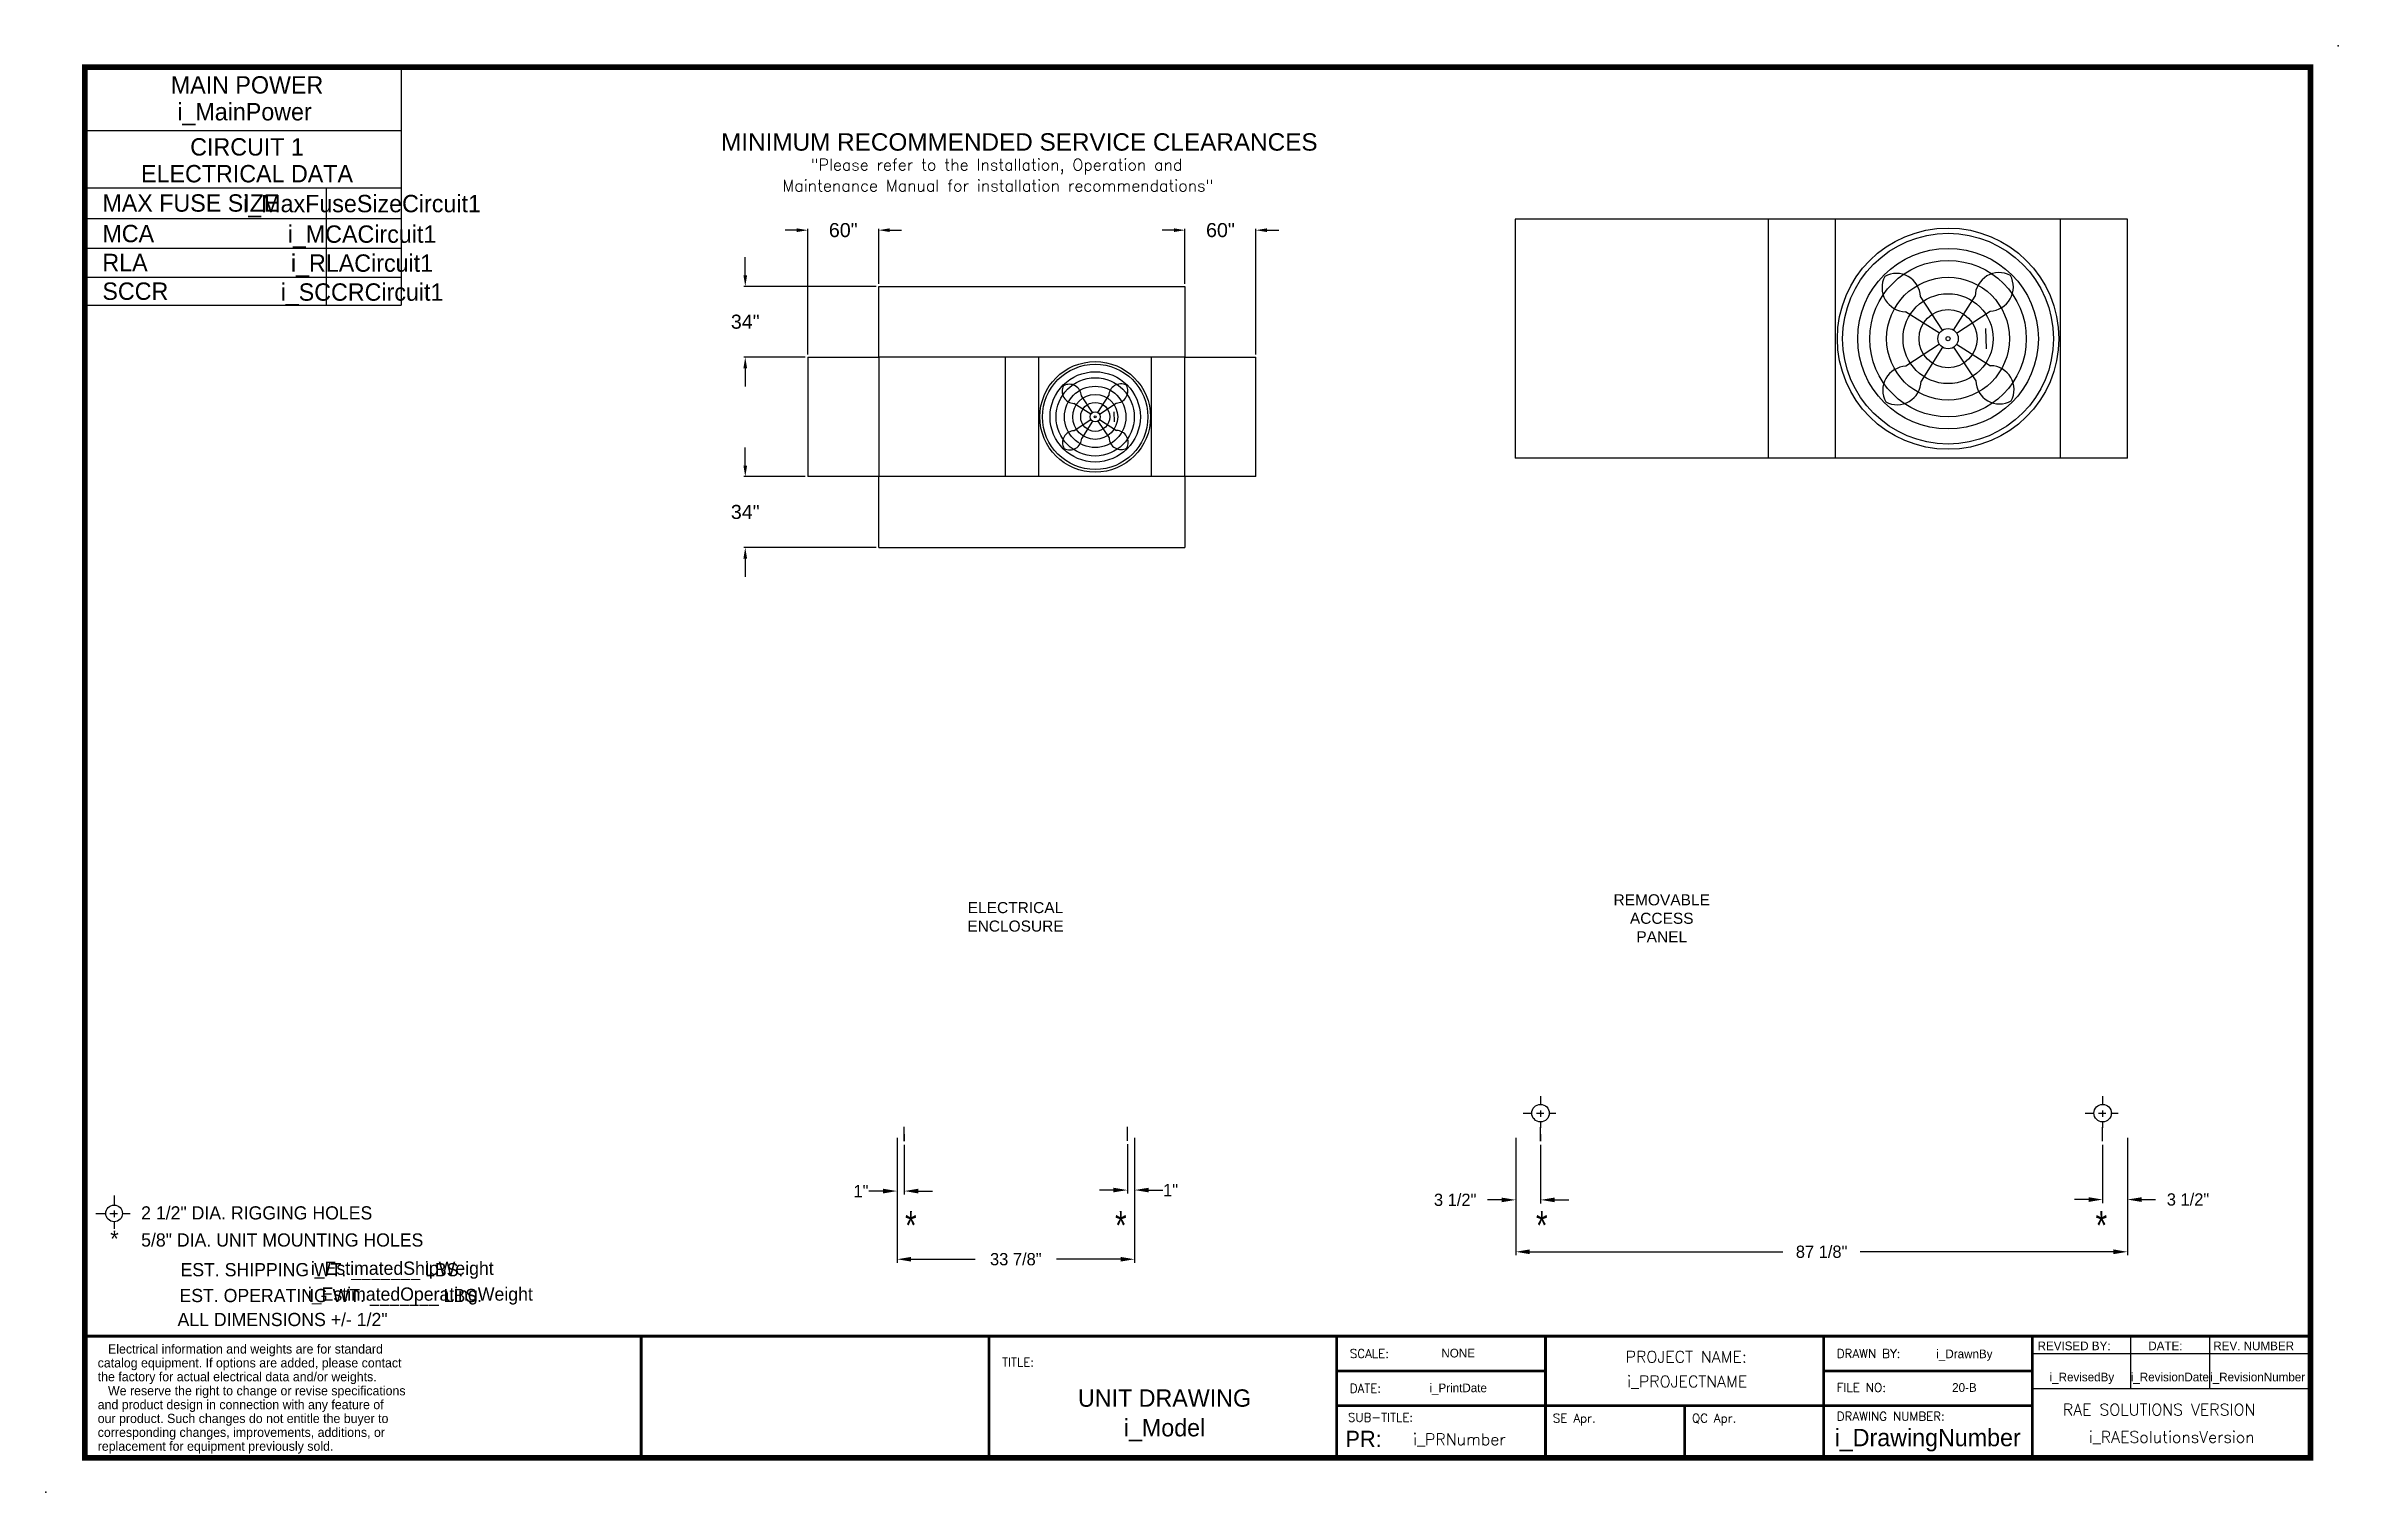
# Model space of a CAD drawing. Extents: x -28 to 298, y -9 to 197.
import ezdxf
from ezdxf.enums import TextEntityAlignment as Align
from ezdxf.lldxf.tags import DXFTag

# ---------------------------------------------------------------- set-up
doc = ezdxf.new("R2010")
doc.units = 0
doc.header["$MEASUREMENT"] = 0
doc.layers.add('C1E', color=7, linetype='Continuous')
doc.styles.add('dimentions', font='ARIAL.TTF')
doc.styles.add('SIMPLEX', font='SIMPLEX')
doc.styles.add('SLDTEXTSTYLE0', font='ARIAL.TTF', dxfattribs={"width": 0.75})
tags = doc.linetypes.add('DASHED', pattern=[0.75, 0.5, -0.25]).pattern_tags.tags
tags[6:7] = [DXFTag(74, 4), DXFTag(75, 0), DXFTag(340, '0'), DXFTag(46, 1.0), DXFTag(50, 0.0), DXFTag(44, 0.0), DXFTag(45, 0.0)]
tags[4:5] = [DXFTag(74, 4), DXFTag(75, 0), DXFTag(340, '0'), DXFTag(46, 1.0), DXFTag(50, 0.0), DXFTag(44, 0.0), DXFTag(45, 0.0)]
doc.dimstyles.get("Standard").update_dxf_attribs({"dimtxt": 1.75, "dimasz": 2, "dimexe": 0.5, "dimexo": 0.5, "dimgap": 0.25, "dimtad": 0, "dimtih": 1, "dimtoh": 1, "dimdec": 3, "dimzin": 0, "dimdsep": 46, "dimlunit": 5, "dimtxsty": 'Standard', "dimcen": 0.09, "dimadec": 0, "dimazin": 0, "dimtfac": 1, "dimtdec": 3, "dimtofl": 0, "dimtmove": 0, "dimatfit": 3, "dimfxl": 1, "dimfrac": 2, "dimtolj": 1, "dimtzin": 0, "dimarcsym": 0})

# ---------------------------------------------------------------- blocks, each defined once
blk = doc.blocks.new('*D20')
at = {"color": 0, "lineweight": -2}
for p, q in [((93.35, 41.59), (93.35, 33.49)), ((94.38, 40.59), (94.38, 33.49)), ((91.35, 33.99), (89.35, 33.99)), ((96.38, 33.99), (98.38, 33.99))]:
    blk.add_line(p, q, dxfattribs=at)
at = {"color": 0}
for points in [[(91.35, 34.32), (91.35, 33.65), (93.35, 33.99)], [(96.38, 34.32), (96.38, 33.65), (94.38, 33.99)]]:
    blk.add_solid(points, dxfattribs=at)
at = {"layer": 'Defpoints', "color": 0}
for p in [(93.35, 42.09), (94.38, 41.09), (93.35, 33.99)]:
    blk.add_point(p, dxfattribs=at)
at = {"color": 0, "insert": (88.22, 33.99), "char_height": 1.75, "attachment_point": 5}
blk.add_mtext('\\A1;1"', dxfattribs=at)
blk = doc.blocks.new('*D21')
at = {"color": 0, "lineweight": -2}
for p, q in [((126.14, 40.65), (126.14, 33.63)), ((127.16, 41.59), (127.16, 33.63)), ((124.14, 34.13), (122.14, 34.13)), ((129.16, 34.13), (131.16, 34.13))]:
    blk.add_line(p, q, dxfattribs=at)
at = {"color": 0}
for points in [[(124.14, 34.46), (124.14, 33.8), (126.14, 34.13)], [(129.16, 34.46), (129.16, 33.8), (127.16, 34.13)]]:
    blk.add_solid(points, dxfattribs=at)
at = {"layer": 'Defpoints', "color": 0}
for p in [(126.14, 41.15), (127.16, 42.09), (127.16, 34.13)]:
    blk.add_point(p, dxfattribs=at)
at = {"color": 0, "insert": (132.28, 34.13), "char_height": 1.75, "attachment_point": 5}
blk.add_mtext('\\A1;1"', dxfattribs=at)
blk = doc.blocks.new('*D22')
at = {"color": 0, "lineweight": -2}
for p, q in [((93.35, 41.59), (93.35, 23.78)), ((127.16, 41.59), (127.16, 23.78)), ((95.35, 24.28), (104.46, 24.28)), ((125.16, 24.28), (116.05, 24.28))]:
    blk.add_line(p, q, dxfattribs=at)
at = {"color": 0}
for points in [[(95.35, 24.61), (95.35, 23.95), (93.35, 24.28)], [(125.16, 24.61), (125.16, 23.95), (127.16, 24.28)]]:
    blk.add_solid(points, dxfattribs=at)
at = {"layer": 'Defpoints', "color": 0}
for p in [(93.35, 42.09), (127.16, 42.09), (127.16, 24.28)]:
    blk.add_point(p, dxfattribs=at)
at = {"color": 0, "insert": (110.25, 24.28), "char_height": 1.75, "attachment_point": 5}
blk.add_mtext('\\A1;33 7/8"', dxfattribs=at)
blk = doc.blocks.new('*D23')
at = {"color": 0, "lineweight": -2}
for p, q in [((181.4, 41.59), (181.4, 32.23)), ((184.94, 40.59), (184.94, 32.23)), ((179.4, 32.73), (177.4, 32.73)), ((186.94, 32.73), (188.94, 32.73))]:
    blk.add_line(p, q, dxfattribs=at)
at = {"color": 0}
for points in [[(179.4, 33.06), (179.4, 32.4), (181.4, 32.73)], [(186.94, 33.06), (186.94, 32.4), (184.94, 32.73)]]:
    blk.add_solid(points, dxfattribs=at)
at = {"layer": 'Defpoints', "color": 0}
for p in [(181.4, 42.09), (184.94, 41.09), (181.4, 32.73)]:
    blk.add_point(p, dxfattribs=at)
at = {"color": 0, "insert": (172.78, 32.73), "char_height": 1.75, "attachment_point": 5}
blk.add_mtext('\\A1;3 1/2"', dxfattribs=at)
blk = doc.blocks.new('*D24')
at = {"color": 0, "lineweight": -2}
for p, q in [((264.94, 40.59), (264.94, 32.28)), ((268.47, 41.59), (268.47, 32.28)), ((262.94, 32.78), (260.94, 32.78)), ((270.47, 32.78), (272.47, 32.78))]:
    blk.add_line(p, q, dxfattribs=at)
at = {"color": 0}
for points in [[(262.94, 33.11), (262.94, 32.44), (264.94, 32.78)], [(270.47, 33.11), (270.47, 32.44), (268.47, 32.78)]]:
    blk.add_solid(points, dxfattribs=at)
at = {"layer": 'Defpoints', "color": 0}
for p in [(264.94, 41.09), (268.47, 42.09), (268.47, 32.78)]:
    blk.add_point(p, dxfattribs=at)
at = {"color": 0, "insert": (277.09, 32.78), "char_height": 1.75, "attachment_point": 5}
blk.add_mtext('\\A1;3 1/2"', dxfattribs=at)
blk = doc.blocks.new('*D25')
at = {"color": 0, "lineweight": -2}
for p, q in [((181.4, 41.09), (181.4, 24.84)), ((268.47, 41.09), (268.47, 24.84)), ((183.4, 25.34), (219.44, 25.34)), ((266.47, 25.34), (230.44, 25.34))]:
    blk.add_line(p, q, dxfattribs=at)
at = {"color": 0}
for points in [[(183.4, 25.68), (183.4, 25.01), (181.4, 25.34)], [(266.47, 25.68), (266.47, 25.01), (268.47, 25.34)]]:
    blk.add_solid(points, dxfattribs=at)
at = {"layer": 'Defpoints', "color": 0}
for p in [(181.4, 41.59), (268.47, 41.59), (268.47, 25.34)]:
    blk.add_point(p, dxfattribs=at)
at = {"color": 0, "insert": (224.94, 25.34), "char_height": 1.75, "attachment_point": 5}
blk.add_mtext('\\A1;87 1/8"', dxfattribs=at)

msp = doc.modelspace()

# ---------------------------------------------------------------- linework, layer by layer
at = {"lineweight": 30}
for p, q in [((79.0698, 170.8018), (77.4009, 170.8018)), ((80.6468, 153.0916), (80.6468, 170.9818)), ((90.7354, 163.1802), (90.7354, 170.9818)), ((90.7354, 163.1802), (90.7354, 170.9818)), ((92.3124, 170.8018), (93.9813, 170.8018)), ((132.7521, 170.8018), (131.0833, 170.8018)), ((134.3291, 163.1802), (134.3291, 170.9818)), ((134.3291, 163.1802), (134.3291, 170.9818)), ((144.4177, 153.0916), (144.4177, 170.9818)), ((145.9947, 170.8018), (147.6636, 170.8018)), ((71.7426, 164.3822), (71.7426, 166.9709)), ((90.3604, 162.8052), (71.5626, 162.8052)), ((242.1391, 156.5675), (239.0011, 161.3509)), ((243.7132, 156.5791), (246.7803, 161.4082)), ((241.71, 156.1321), (236.8809, 159.1992)), ((244.1486, 156.15), (248.9321, 159.288)), ((241.7216, 154.5579), (236.9382, 151.42)), ((242.157, 154.1289), (239.0899, 149.2997)), ((243.7312, 154.1405), (246.8691, 149.357)), ((244.1602, 154.5759), (248.9894, 151.5088)), ((80.2718, 152.7166), (71.5626, 152.7166)), ((80.2718, 152.7166), (71.5626, 152.7166)), ((71.7426, 151.1396), (71.7426, 148.5508)), ((121.1499, 144.8233), (119.5809, 147.215)), ((121.9369, 144.8291), (123.4705, 147.2437)), ((120.9354, 144.6056), (118.5208, 146.1392)), ((120.9411, 143.8185), (118.5494, 142.2496)), ((121.1589, 143.604), (119.6253, 141.1894)), ((121.9459, 143.6098), (123.5149, 141.2181)), ((122.1546, 144.6146), (124.5464, 146.1836)), ((122.1604, 143.8275), (124.575, 142.294)), ((71.7426, 137.2936), (71.7426, 139.8824)), ((80.2718, 135.7166), (71.5626, 135.7166)), ((80.2718, 135.7166), (71.5626, 135.7166)), ((90.3604, 125.628), (71.5626, 125.628)), ((71.7426, 124.051), (71.7426, 121.4622)), ((184.9351, 47.5154), (184.9351, 46.3169)), ((264.9351, 47.5154), (264.9351, 46.3169)), ((182.4521, 45.0868), (183.6675, 45.0868)), ((184.3687, 45.0868), (185.3936, 45.0868)), ((184.9351, 45.4753), (184.9351, 44.5689)), ((184.9351, 43.9215), (184.9351, 42.9764)), ((186.0948, 45.0868), (187.1332, 45.0868)), ((262.4521, 45.0868), (263.6675, 45.0868)), ((264.3687, 45.0868), (265.3936, 45.0868)), ((264.9351, 45.4753), (264.9351, 44.5689)), ((264.9351, 43.9215), (264.9351, 42.9764)), ((266.0948, 45.0868), (267.1332, 45.0868)), ((-18.0879, 33.3372), (-18.0879, 32.0888)), ((-20.6744, 30.8075), (-19.4083, 30.8075)), ((-18.6778, 30.8075), (-17.6103, 30.8075)), ((-18.0879, 31.2121), (-18.0879, 30.268)), ((-18.0879, 29.5936), (-18.0879, 28.6091)), ((-16.8798, 30.8075), (-15.7982, 30.8075)), ((56.9322, -4), (56.9322, 13.325)), ((106.4322, -4), (106.4322, 13.325)), ((155.9322, 13.325), (254.9322, 13.325)), ((155.9322, -4), (155.9322, 13.325)), ((185.6322, 13.325), (185.6322, -4)), ((225.2322, 13.325), (225.2322, 3.425)), ((254.9322, 13.325), (254.9322, -4)), ((254.9322, 13.325), (294.5322, 13.325)), ((254.9322, 13.325), (254.9322, 10.85)), ((268.9048, 13.325), (268.9048, 5.9)), ((280.1575, 13.325), (280.1575, 5.9)), ((254.9322, 10.85), (294.5322, 10.85)), ((185.6322, 8.375), (155.9322, 8.375)), ((225.2322, 8.375), (254.9322, 8.375)), ((225.2322, 3.425), (225.2322, 8.375)), ((254.9322, 3.425), (155.9322, 3.425)), ((205.4322, 3.425), (205.4322, -4)), ((225.2322, 3.425), (225.2322, -4)), ((254.9322, 5.9), (294.5322, 5.9))]:
    msp.add_line(p, q, dxfattribs=at)
at = {"lineweight": 30, "ltscale": 5}
for p, q in [((268.4976, 172.354), (181.3101, 172.354)), ((181.3101, 172.354), (181.3101, 138.354)), ((217.3726, 138.354), (217.3726, 172.354)), ((226.9351, 138.354), (226.9351, 172.354)), ((258.9351, 138.354), (258.9351, 172.354)), ((268.4976, 138.354), (268.4976, 172.354)), ((248.2789, 156.7915), (248.3414, 153.9165)), ((90.7354, 152.7166), (90.7354, 135.7166)), ((134.3291, 152.7166), (90.7354, 152.7166)), ((108.7666, 135.7166), (108.7666, 152.7166)), ((113.5479, 135.7166), (113.5479, 152.7166)), ((129.5479, 135.7166), (129.5479, 152.7166)), ((134.3291, 135.7166), (134.3291, 152.7166)), ((124.2198, 144.9353), (124.251, 143.4978)), ((268.4976, 138.354), (181.3101, 138.354)), ((134.3291, 135.7166), (90.7354, 135.7166)), ((94.3662, 41.1493), (94.3662, 43.1493)), ((94.3783, 41.0868), (94.3783, 43.0868)), ((126.1405, 41.1493), (126.1405, 43.1493)), ((184.9351, 41.0868), (184.9351, 43.0868)), ((264.9351, 41.0868), (264.9351, 43.0868)), ((94.3783, 42.0868), (94.3783, 41.0868)), ((184.9351, 42.0868), (184.9351, 41.0868))]:
    msp.add_line(p, q, dxfattribs=at)
at = {"linetype": 'DASHED', "lineweight": 30, "ltscale": 5}
for p, q in [((90.7354, 162.8052), (134.3291, 162.8052)), ((90.7354, 152.7166), (90.7354, 162.8052)), ((134.3291, 162.8052), (134.3291, 152.7166)), ((80.6468, 152.7166), (90.7354, 152.7166)), ((80.6468, 152.7166), (80.6468, 135.7166)), ((134.3291, 152.7166), (144.4177, 152.7166)), ((144.4177, 135.7166), (144.4177, 152.7166)), ((90.7354, 135.7166), (80.6468, 135.7166)), ((90.7354, 125.628), (90.7354, 135.7166)), ((144.4177, 135.7166), (134.3291, 135.7166)), ((134.3291, 135.7166), (134.3291, 125.628)), ((90.7354, 125.628), (134.3291, 125.628))]:
    msp.add_line(p, q, dxfattribs=at)
at = {"const_width": 0.792}
msp.add_lwpolyline([(-22.2678, -4), (294.5322, -4), (294.5322, 194), (-22.2678, 194), (-22.2678, -4)], dxfattribs=at)
at = {"lineweight": 30, "const_width": 0.396}
for points in [[(57.4004, 13.325), (-22.2678, 13.325)], [(294.5322, 13.325), (56.9322, 13.325), (56.9322, -4)], [(106.4322, 13.325), (106.4322, -4)], [(155.9322, 13.325), (155.9322, -4)], [(185.6322, 13.325), (185.6322, -4)], [(225.2322, 13.325), (225.2322, -4)], [(254.9322, -4), (254.9322, 13.325), (294.5322, 13.325)], [(185.6322, 8.375), (155.9322, 8.375)], [(254.9322, 8.375), (225.2322, 8.375), (225.2322, -4)], [(254.9322, 3.425), (155.9322, 3.425)], [(205.4322, 3.425), (205.4322, -4)]]:
    msp.add_lwpolyline(points, dxfattribs=at)
at = {"lineweight": 30}
for centre, radius in [((242.9351, 155.354), 15.75), ((242.9351, 155.354), 15), ((242.9351, 155.354), 12.8518), ((242.9351, 155.354), 11.1391), ((242.9351, 155.354), 8.7386), ((242.9351, 155.354), 6.4014), ((242.9351, 155.354), 4.1326), ((242.9351, 155.354), 1.4513), ((242.9351, 155.354), 0.2865), ((121.5479, 144.2166), 7.875), ((121.5479, 144.2166), 7.5), ((121.5479, 144.2166), 6.4259), ((121.5479, 144.2166), 5.5696), ((121.5479, 144.2166), 4.3693), ((121.5479, 144.2166), 3.2007), ((121.5479, 144.2166), 2.0663), ((121.5479, 144.2166), 0.7256), ((121.5479, 144.2166), 0.1432), ((184.9351, 45.0868), 1.25), ((-18.0879, 30.8075), 1.1871)]:
    msp.add_circle(centre, radius, dxfattribs=at)
at = {"lineweight": 30, "ltscale": 5}
for centre in [(184.9351, 45.0868), (264.9351, 45.0868)]:
    msp.add_circle(centre, 1.25, dxfattribs=at)
at = {"lineweight": 30}
for centre, radius, start, end in [((236.9611, 162.6249), 3.4266, 152.144467, 268.658826), ((235.577, 161.2203), 3.4266, 2.185287, 118.699646), ((250.206, 161.328), 3.4266, 62.144467, 178.658826), ((248.8014, 162.7121), 3.4266, 272.185287, 28.699646), ((237.0688, 147.9959), 3.4266, 92.185287, 208.699646), ((248.9092, 148.0831), 3.4266, 332.144467, 88.658826), ((118.5609, 147.852), 1.7133, 152.144467, 268.658826), ((117.8689, 147.1497), 1.7133, 2.185287, 118.699646), ((125.1833, 147.2036), 1.7133, 62.144467, 178.658826), ((124.481, 147.8956), 1.7133, 272.185287, 28.699646), ((235.6643, 149.3799), 3.4266, 242.144467, 358.658826), ((250.2932, 149.4877), 3.4266, 182.185287, 298.699646), ((118.6148, 140.5375), 1.7133, 92.185287, 208.699646), ((117.9125, 141.2295), 1.7133, 242.144467, 358.658826), ((125.2269, 141.2834), 1.7133, 182.185287, 298.699646), ((124.5349, 140.5811), 1.7133, 332.144467, 88.658826)]:
    msp.add_arc(centre, radius, start, end, dxfattribs=at)
for p in [(298.4581, 197.0501), (254.9322, -4), (-27.8051, -8.8836)]:
    msp.add_point(p)
for points in [[(79.0698, 171.0646), (79.0698, 170.539), (80.6468, 170.8018)], [(92.3124, 171.0646), (92.3124, 170.539), (90.7354, 170.8018)], [(132.7521, 171.0646), (132.7521, 170.539), (134.3291, 170.8018)], [(145.9947, 171.0646), (145.9947, 170.539), (144.4177, 170.8018)], [(71.4798, 164.3822), (72.0055, 164.3822), (71.7426, 162.8052)], [(71.4798, 151.1396), (72.0055, 151.1396), (71.7426, 152.7166)], [(71.4798, 137.2936), (72.0055, 137.2936), (71.7426, 135.7166)], [(71.4798, 124.051), (72.0055, 124.051), (71.7426, 125.628)]]:
    msp.add_solid(points, dxfattribs=at)
at = {"layer": 'C1E', "lineweight": 30}
for p, q in [((22.7517, 194), (22.7517, 160.1373)), ((22.7517, 184.9341), (-22.2678, 184.9341)), ((22.7517, 176.7703), (-22.0207, 176.7703)), ((12.0909, 176.7703), (12.0909, 160.1373)), ((-22.0334, 172.4477), (22.7517, 172.4477)), ((-22.1339, 168.2177), (22.7517, 168.2177)), ((-22.3418, 164.102), (22.7517, 164.102)), ((-22.3348, 160.1373), (22.7517, 160.1373))]:
    msp.add_line(p, q, dxfattribs=at)

# ---------------------------------------------------------------- texts
at = {"lineweight": 30}
for s, height, style, p in [('MINIMUM RECOMMENDED SERVICE CLEARANCES', 2.475, 'dimentions', (68.301, 182.1265)), ('TITLE:', 1.2375, 'SIMPLEX', (108.2885, 8.9937)), ('SCALE:', 1.2375, 'SIMPLEX', (157.7885, 10.2312)), ('DRAWN BY:', 1.2375, 'SIMPLEX', (227.0885, 10.2312)), ('FILE NO:', 1.2375, 'SIMPLEX', (227.0885, 5.4009)), ('DATE:', 1.2375, 'SIMPLEX', (157.7885, 5.2812)), ('RAE SOLUTIONS VERSION', 1.6434, 'SIMPLEX', (259.2708, 2.0464)), ('SUB-TITLE:', 1.2375, 'SIMPLEX', (157.5203, 1.1479)), ('SE Apr.', 1.2375, 'SIMPLEX', (186.6844, 1.0328)), ('QC Apr.', 1.2375, 'SIMPLEX', (206.4844, 1.0328)), ('DRAWING NUMBER:', 1.2375, 'SIMPLEX', (227.0885, 1.2981))]:
    msp.add_text(s, height=height, dxfattribs=dict(at, style=style)).set_placement(p)
at = {"lineweight": 30, "style": 'SIMPLEX'}
for s, p in [('"Please refer to the Installation, Operation and', (107.5072, 179.2957)), ('Maintenance Manual for installation recommendations"', (107.7032, 176.3169)), ('PROJECT NAME:', (205.6808, 9.5714)), ('i_PROJECTNAME', (205.8057, 6.0538)), ('i_PRNumber', (173.3849, -2.1767)), ('i_RAESolutionsVersion', (274.7731, -1.8585))]:
    msp.add_text(s, height=1.6434, dxfattribs=at).set_placement(p, align=Align.CENTER)
at = {"lineweight": 30}
for s, height, p in [('2 1/2" DIA. RIGGING HOLES', 1.881, (-14.2433, 29.9408)), ('5/8" DIA. UNIT MOUNTING HOLES', 1.881, (-14.2433, 26.0826)), ('catalog equipment. If options are added, please contact', 1.315845, (-20.423, 8.8771)), ('   Electrical information and weights are for standard', 1.315845, (-20.423, 10.8509)), ('REVISED BY:', 1.2375, (255.675, 11.33)), ('DATE:', 1.2375, (271.4337, 11.33)), ('REV. NUMBER', 1.2375, (280.6879, 11.33)), ('the factory for actual electrical data and/or weights.', 1.315845, (-20.423, 6.9034)), ('and product design in connection with any feature of', 1.315845, (-20.423, 2.9309)), ('   We reserve the right to change or revise specifications', 1.315845, (-20.423, 4.9047)), ('our product. Such changes do not entitle the buyer to', 1.315845, (-20.423, 0.9572)), ('corresponding changes, improvements, additions, or ', 1.315845, (-20.423, -1.0166)), ('replacement for equipment previously sold.', 1.315845, (-20.423, -2.9904))]:
    msp.add_text(s, height=height, dxfattribs=at).set_placement(p)
for s, height, p in [('*', 2.3149, (-18.039, 26.05)), ('EST. SHIPPING WT. _______ LBS.', 1.881, (11.4902, 21.8556)), ('i_EstimatedShipWeight', 1.883159, (22.923, 22.0611)), ('EST. OPERATING WT. _______ LBS.', 1.881, (12.7392, 18.1762)), ('i_EstimatedOperatingWeight', 1.881, (25.4968, 18.3817)), ('ALL DIMENSIONS +/- 1/2"', 1.881, (5.8901, 14.7626)), ('NONE', 1.2375, (173.2113, 10.2966)), ('i_DrawnBy', 1.2375, (245.2646, 10.1905)), ('i_PrintDate', 1.2375, (173.2113, 5.3466)), ('20-B', 1.2375, (245.2646, 5.4026)), ('i_RevisedBy', 1.2375, (261.9816, 6.8927)), ('i_RevisionDate', 1.2375, (274.5026, 6.8927)), ('i_RevisionNumber', 1.2375, (286.9995, 6.8927)), ('UNIT DRAWING', 2.475, (131.4161, 3.2798)), ('i_Model', 2.475, (131.4161, -0.9385)), ('i_DrawingNumber', 2.475, (240.037, -2.344))]:
    msp.add_text(s, height=height, dxfattribs=at).set_placement(p, align=Align.CENTER)
msp.add_text('PR:', height=2.32031, dxfattribs=at).set_placement((162.3313, -2.4627), align=Align.RIGHT)
for s, insert, char_height, attachment_point, style in [('\\A1;60"', (85.6911, 170.8018), 2, 5, 'dimentions'), ('\\A1;60"', (139.3734, 170.8018), 2, 5, 'dimentions'), ('\\A1;34"', (71.7426, 157.7609), 2, 5, 'dimentions'), ('\\A1;34"', (71.7426, 130.6723), 2, 5, 'dimentions'), ('ELECTRICAL\\PENCLOSURE', (110.2028, 73.0223), 1.577, 5, 'dimentions'), ('REMOVABLE\\PACCESS\\PPANEL', (202.1823, 72.8279), 1.577, 5, 'dimentions'), ('*', (94.4831, 31.1405), 4.0516, 1, 'SLDTEXTSTYLE0'), ('*', (184.2842, 31.1405), 4.0516, 1, 'SLDTEXTSTYLE0')]:
    msp.add_mtext(s, dxfattribs=dict(at, insert=insert, char_height=char_height, attachment_point=attachment_point, style=style))
at = {"lineweight": 30, "extrusion": (0, 0, -1), "char_height": 4.0516, "attachment_point": 1, "text_direction": (-1, 0, 0), "style": 'SLDTEXTSTYLE0'}
for insert in [(126.0236, 31.1405), (265.586, 31.1405)]:
    msp.add_mtext('*', dxfattribs=dict(at, insert=insert))
at = {"layer": 'C1E', "lineweight": 30}
for s, p in [('MAIN POWER', (0.8319, 190.2484)), ('i_MainPower', (0.4706, 186.4335)), ('CIRCUIT 1', (0.8319, 181.4259)), ('ELECTRICAL DATA', (0.8319, 177.611)), ('i_MaxFuseSizeCircuit1', (17.1957, 173.3515)), ('i_MCACircuit1', (17.1957, 169.0045)), ('i_RLACircuit1', (17.1957, 164.8795)), ('i_SCCRCircuit1', (17.1957, 160.7545))]:
    msp.add_text(s, height=2.475, dxfattribs=at).set_placement(p, align=Align.CENTER)
for s, p in [('MAX FUSE SIZE', (-19.7556, 173.4349)), ('MCA', (-19.7556, 169.088)), ('RLA', (-19.7556, 164.963)), ('SCCR', (-19.7556, 160.881))]:
    msp.add_text(s, height=2.475, dxfattribs=at).set_placement(p)

# ---------------------------------------------------------------- dimensions: what is measured, and where the dimension line sits
for base, p1, p2, picture, middle in [((93.3471, 33.9866), (94.3783, 41.0868), (93.3471, 42.0868), '*D20', (88.2221, 33.9866)), ((127.1595936435, 24.2803431365), (93.3470936435, 42.0868304424), (127.1595936435, 42.0868304424), '*D22', (110.2533436435, 24.2803431365)), ((127.1596, 34.1315), (126.1405, 41.1493), (127.1596, 42.0868), '*D21', (132.2846, 34.1315)), ((181.4039, 32.7286), (184.9351, 41.0868), (181.4039, 42.0868), '*D23', (172.7789, 32.7286)), ((268.4663675188, 25.3442560015), (181.4038675188, 41.5868304424), (268.4663675188, 41.5868304424), '*D25', (224.9351175188, 25.3442560015)), ((268.4664, 32.7781), (264.9351, 41.0868), (268.4664, 42.0868), '*D24', (277.0914, 32.7781))]:
    dim = msp.add_linear_dim(base=base, p1=p1, p2=p2, dimstyle='Standard', override={"dimpost": '"'})
    dim.commit()
    dim.dimension.update_dxf_attribs({"geometry": picture, "text_midpoint": middle})

doc.saveas('drawing.dxf')
